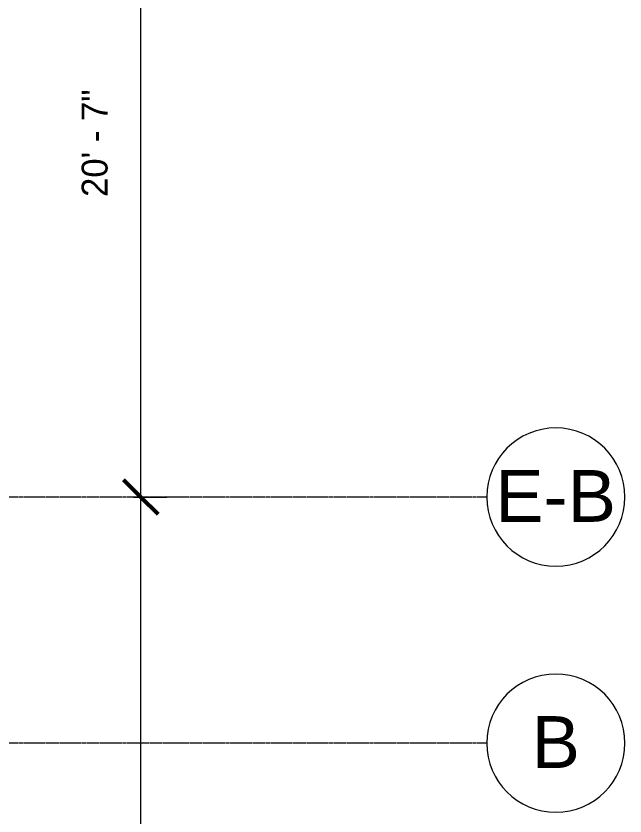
# Model space of a CAD drawing. Header units: inches. Extents: x -4182 to -1315, y 10161 to 12038.
# Drawn here: x -1526.2 to -1314.8, y 11048.6 to 11326.5 of the extents above; entities that cross this region are included whole.
import ezdxf

# ---------------------------------------------------------------- set-up
doc = ezdxf.new("R2010")
doc.units = ezdxf.units.IN
doc.header["$MEASUREMENT"] = 0
doc.linetypes.add('Grid Line 1_2_', pattern=[0.875, 0.5, -0.125, 0.125, -0.125])
for name, color, linetype, lineweight in [('A-ANNO-DIMS', 211, 'Continuous', 9), ('A-ANNO-DIMS-96', 211, 'Continuous', 9), ('S-GRID', 1, 'Continuous', 9), ('S-GRID-IDEN', 1, 'Continuous', 9)]:
    doc.layers.add(name, color=color, linetype=linetype, lineweight=lineweight)
doc.styles.add('Arial', font='arial.ttf', dxfattribs={"height": 18})
doc.styles.add('Century Gothic', font='', dxfattribs={"height": 9})
doc.styles.get('Century Gothic').set_extended_font_data('Century Gothic')
doc.dimstyles.new('OD__1_16__Tol__', dxfattribs={"dimscale": 12, "dimtxt": 9.397514, "dimasz": 1, "dimexe": 0.75, "dimexo": 0.5, "dimgap": 0.75, "dimtad": 1, "dimdec": 4, "dimrnd": 0.0625, "dimzin": 3, "dimdsep": 46, "dimlunit": 4, "dimtxsty": 'Century Gothic', "dimblk1": 'OBLIQUE', "dimblk2": 'OBLIQUE', "dimsah": 1, "dimcen": 0.09, "dimdle": 0.75, "dimazin": 0, "dimtfac": 1, "dimtdec": 4, "dimtix": 1, "dimtmove": 0, "dimatfit": 3, "dimfxl": 1, "dimtvp": 1, "dimtfill": 1, "dimfrac": 2, "dimtolj": 1, "dimtzin": 0, "dimarcsym": 2})

# ---------------------------------------------------------------- blocks, each defined once
blk = doc.blocks.new('Grid - Grid Head - Circle-50561-STRUCTURAL SCHEMATIC  - 1ST FLOOR')
at = {"layer": 'S-GRID-IDEN'}
for start, end in [(360, 180), (180, 360)]:
    blk.add_arc((0, 0), 0.25, start, end, dxfattribs=at)
blk = doc.blocks.new('DIMBLOCK9-STRUCTURAL SCHEMATIC  - 1ST FLOOR')
at = {"layer": 'A-ANNO-DIMS-96', "lineweight": 50}
for p, q in [((-1482.89, 11159.4), (-1488.89, 11165.4)), ((-1482.89, 11159.4), (-1476.89, 11153.4)), ((-1482.89, 10818.4), (-1488.89, 10824.4)), ((-1482.89, 10818.4), (-1476.89, 10812.4))]:
    blk.add_line(p, q, dxfattribs=at)
at = {"layer": 'A-ANNO-DIMS-96'}
for p, q in [((-1485.38, 11159.4), (-1473.89, 11159.4)), ((-1482.89, 11159.4), (-1485.38, 11159.4)), ((-1482.89, 10818.4), (-1482.89, 11159.4)), ((-1485.38, 10818.4), (-1473.89, 10818.4)), ((-1482.89, 10818.4), (-1485.38, 10818.4))]:
    blk.add_line(p, q, dxfattribs=at)
at = {"layer": 'A-ANNO-DIMS-96', "color": 0, "insert": (-1503.43, 10969.65), "char_height": 9, "width": 46.1821, "attachment_point": 1, "rotation": 90, "line_spacing_factor": 0.984502, "style": 'Century Gothic', "bg_fill": 3, "box_fill_scale": 1.25, "bg_fill_color": 256, "bg_fill_true_color": 13158600, "bg_fill_transparency": 0}
blk.add_mtext('28\' - 5"', dxfattribs=at)
blk = doc.blocks.new('_Oblique')
at = {"color": 0, "linetype": 'ByBlock', "lineweight": -2}
blk.add_line((-0.5, -0.5), (0.5, 0.5), dxfattribs=at)
blk = doc.blocks.new('DIMBLOCK10-STRUCTURAL SCHEMATIC  - 1ST FLOOR')
at = {"layer": 'A-ANNO-DIMS-96'}
for p, q in [((-1482.89, 11159.4), (-1482.89, 11415.4)), ((-1485.38, 11406.4), (-1473.89, 11406.4)), ((-1482.89, 11406.4), (-1485.38, 11406.4)), ((-1485.38, 11159.4), (-1473.89, 11159.4)), ((-1482.89, 11159.4), (-1485.38, 11159.4))]:
    blk.add_line(p, q, dxfattribs=at)
at = {"layer": 'A-ANNO-DIMS-96', "lineweight": 50}
for p, q in [((-1482.89, 11406.4), (-1488.89, 11412.4)), ((-1482.89, 11406.4), (-1476.89, 11400.4)), ((-1482.89, 11159.4), (-1488.89, 11165.4)), ((-1482.89, 11159.4), (-1476.89, 11153.4))]:
    blk.add_line(p, q, dxfattribs=at)
at = {"layer": 'A-ANNO-DIMS-96', "color": 0, "insert": (-1503.43, 11263.65), "char_height": 9, "width": 46.1821, "attachment_point": 1, "rotation": 90, "line_spacing_factor": 0.984502, "style": 'Century Gothic', "bg_fill": 3, "box_fill_scale": 1.25, "bg_fill_color": 256, "bg_fill_true_color": 13158600, "bg_fill_transparency": 0}
blk.add_mtext('20\' - 7"', dxfattribs=at)

msp = doc.modelspace()

# ---------------------------------------------------------------- linework, layer by layer
at = {"layer": 'S-GRID', "linetype": 'Grid Line 1_2_'}
msp.add_line((-1362.80331, 11159.39539), (-3886.22241, 11159.39539), dxfattribs=at)

# ---------------------------------------------------------------- block references
at = {"layer": 'S-GRID-IDEN', "xscale": 95.99999999999994, "yscale": 95.99999999999994, "zscale": 95.99999999999994}
for p, rotation in [((-1338.80331, 11159.39539), 89.9999999999996), ((-1338.80331, 11073.89539), 89.99999999999962)]:
    msp.add_blockref('Grid - Grid Head - Circle-50561-STRUCTURAL SCHEMATIC  - 1ST FLOOR', p, dxfattribs=dict(at, rotation=rotation))

# ---------------------------------------------------------------- texts
at = {"layer": 'S-GRID-IDEN', "char_height": 18, "attachment_point": 1, "style": 'Arial'}
for s, insert, width in [('E-B', (-1359.83338, 11168.77621), 50.904), ('B', (-1347.20976, 11083.27621), 20.301)]:
    msp.add_mtext(s, dxfattribs=dict(at, insert=insert, width=width))

# ---------------------------------------------------------------- next in the draw order: dimensions: what is measured, and where the dimension line sits
at = {"layer": 'A-ANNO-DIMS'}
dim = msp.add_linear_dim(base=(-1482.8906, 11159.39539), p1=(-1491.37588, 10818.39539), p2=(-1491.37588, 11159.39539), angle=90, dimstyle='OD__1_16__Tol__', override={"dimpost": '<>', "dimfxl": 341}, dxfattribs=at)
dim.commit()
dim.dimension.update_dxf_attribs({"geometry": 'DIMBLOCK9-STRUCTURAL SCHEMATIC  - 1ST FLOOR', "text_midpoint": (-1496.61698, 10988.89539)})

# ---------------------------------------------------------------- next in the draw order: linework, layer by layer
at = {"layer": 'S-GRID', "linetype": 'Grid Line 1_2_'}
msp.add_line((-1362.80331, 11073.89539), (-3750.49332, 11073.89539), dxfattribs=at)

# ---------------------------------------------------------------- next in the draw order: dimensions: what is measured, and where the dimension line sits
at = {"layer": 'A-ANNO-DIMS'}
dim = msp.add_linear_dim(base=(-1482.8906, 11406.39539), p1=(-1491.37588, 11159.39539), p2=(-1491.37588, 11406.39539), angle=90, dimstyle='OD__1_16__Tol__', override={"dimpost": '<>', "dimfxl": 247}, dxfattribs=at)
dim.commit()
dim.dimension.update_dxf_attribs({"geometry": 'DIMBLOCK10-STRUCTURAL SCHEMATIC  - 1ST FLOOR', "text_midpoint": (-1496.61698, 11282.89539)})

doc.saveas('drawing.dxf')
